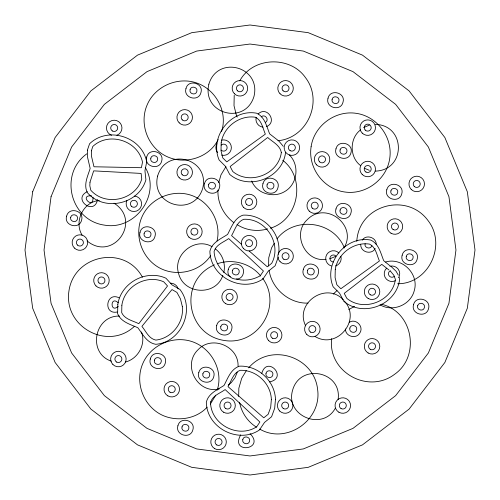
<?xml version="1.0" encoding="UTF-8"?>
<svg xmlns="http://www.w3.org/2000/svg" width="500" height="500" viewBox="0 0 500 500"><rect width="100%" height="100%" fill="white"/><g stroke="black" fill="none" stroke-linecap="round" stroke-linejoin="round"><path stroke-width="0.75" d="M217.994 190.075C217.219 202.675 223.844 215.238 233.875 222.656M234.206 95.312L234.013 105.688L236.506 115.756L237.225 117.056M238.681 396.406L238.837 388.256L241.713 378.288L246.306 370.669M268.6 265.906L268.75 257.756L271.625 247.781L274.306 243.337M331.662 338.594C327.512 371.906 368.069 394.525 394.606 374.288C420.9 356.006 412.788 311.038 381.213 304.231M356.794 241.344C358.656 205.169 406.956 191.544 428.144 220.712C447.006 244.963 428.569 283.994 397.631 283.756M278.506 254.256C282.144 233.787 263.538 213.95 242.981 215.162C234.387 218.025 231.444 227.231 227.606 234.412C220.85 238.863 211.95 242.4 209.887 251.219C210.206 276.8 241.856 293.312 263.025 278.938L268.069 271.413L275.144 265.744L278.238 257.256M97.562 199.569C94.4 216.306 71.919 199.056 87.269 191.669M223.794 272.531C225.831 263.888 222.55 254.019 215.225 248.85M256.188 117.413C254.919 121.85 258.35 126.881 263 127.081M261.744 373.506C267.013 354.625 288.712 378.156 269.406 381.925M338.094 399.506C342.25 371.175 299.894 362.831 292.538 390.431C285.119 415.988 322.537 431.488 335.363 408.169M365.112 243.7C363.787 248 370.875 249.9 371.875 245.512M221.556 131.463C227.725 113.056 217.131 91.794 199.587 84.119C180.144 75.481 155.644 85.094 147.256 104.644C138.625 124.087 148.231 148.588 167.787 156.975C185.844 164.881 209.237 157.45 218.206 139.625M218.706 182.75L220.963 174.913L225.938 166.663M217.044 240.975C221.281 223.144 210.881 203.825 194.256 196.475C174.806 187.844 150.312 197.456 141.919 217.006C133.287 236.45 142.9 260.95 162.45 269.337C179.144 276.531 200.381 271.025 210.575 255.794M217.181 390.175C223.35 371.775 212.756 350.513 195.212 342.831C175.769 334.2 151.269 343.806 142.881 363.363C134.25 382.806 143.856 407.306 163.406 415.694C177.987 421.775 196.3 418.925 207.181 407.137M285.544 152.669C282.413 178.062 249.144 191 229.675 174.394L225.494 166.35L219.088 159.944C209.1 136.387 231.444 108.544 256.606 113.2C264.85 116.938 266.594 126.356 269.644 133.85L278.919 141.081L283.238 146.3M222.819 275.4C216.025 296.413 183.562 294.656 178.538 273.288C172.7 254.569 195.238 236.606 212.1 246.7M237.269 372.206L234.931 377.844L231.219 382.688L228.194 385.006M344.012 247.913C357.788 225.15 325.656 200.5 307.238 219.7C291.694 233.837 305.225 262.688 326.037 259.306M239.756 80.9C252.55 56.825 290.075 55.444 305.5 77.644C323.556 101.163 307.475 137.994 277.956 140.744M210.387 404.05L215.744 395.163M118.238 306.288C110.031 313.95 110.031 295.119 118.238 302.787M362.194 240.2C365.994 233.981 376.594 237.356 376.244 244.606M375.206 248.481C371.694 255.25 360.4 252.225 360.744 244.606M240.706 434.869C229.675 454.425 265.775 449.675 250.056 433.638M86.8 153.837C58.712 174.044 70.194 220.375 104.469 225.131C135.325 230.65 161.394 194.6 145.25 167.413M134.531 326.25C107.881 351.331 63.244 326.844 68.956 290.906C74.15 254.525 124.787 244.625 142.4 277.131M276.981 238.894C294.544 215.95 333.606 220.888 344.344 247.869M248.669 367.856C270.275 342.163 314.438 356.525 317.644 389.744C321.856 420.175 286.375 444.762 259.7 429.087M333.256 294.131L336.994 290.531M258.194 113.938C267.144 105.312 277.938 122.287 266.3 126.65M261.194 116.944C264.725 113.244 269.906 120 265.419 122.45M360.669 129.812C349.344 138.194 349.344 157.275 360.669 165.656M214.425 264.887C178.256 280.225 185.569 334.7 224.312 340.481C258.038 346.031 282.931 305.794 262.587 278.225M348.706 309.6L354.544 306.375M363.694 127.494L369.338 125.156M329.819 258.806L335.456 256.469M125.538 362.025C138.094 358.806 146.137 344.194 141.481 331.987M349.356 322.238C355.781 318.131 364.05 326.4 359.944 332.825C356.431 339.588 345.144 336.562 345.481 328.95M267.594 228.888C257.5 231.95 245.881 230.356 237.05 224.569M270.475 228.175C298.875 219.662 306.25 178.256 282.7 160.275M217.162 263.812C232.369 258.319 250.6 263.275 260.688 275.975M99.306 200.45C83.319 201.681 73.75 221.581 82.088 235.113M375.381 171.112C406.044 170.281 406.044 125.188 375.381 124.362M385.65 261.975C402.2 257.006 419.25 274.056 414.281 290.606C410.712 304.981 392.7 312.438 380.012 304.8M117.212 312.019C102.925 314.938 106.031 291.306 119.081 297.825M119.488 316.075C94.269 315.356 87.263 353.237 111.325 361.15M219.225 388.931C197.394 394.25 181.887 364.963 198.162 349.625C211.731 334.944 238.85 346.181 238.062 366.156M308.056 303.1C289.319 303.844 271.756 288.762 269.088 270.287M170.712 283.163C174.137 283.181 177.288 285.606 178.194 288.906M236.469 279.019C244.412 281.356 253.169 279.875 260.281 275.731L263.444 271.012L228.706 238.569C223.45 242.312 216.025 244.606 214.075 251.569C214.75 262.119 221.112 271.731 230.35 276.781M364.4 168.269L369.338 170.312M91.65 195.869C78.231 194.694 94.106 210.562 92.931 197.15M315.087 336.512C336.975 349.938 361.925 319.675 344.231 300.95M388.906 269.938L381.756 264.35L344.225 293.363L346.831 298.356C363.794 312.456 392.456 301.262 395.412 279.413L393.769 275.175L390.337 271.025M256.525 427.175C247.7 421.844 241.375 412.362 239.531 402.231M391.181 266.556L396.069 271.25L398.319 275.181M343.3 299.738C325.975 281.4 294.237 303.231 305.656 325.844M114.019 203.188C142.531 221.125 112.987 262.362 87.013 240.888M390.213 265.981L383.719 260.7C380.662 253.206 378.925 243.787 370.675 240.05C345.513 235.4 323.169 263.238 333.156 286.8L339.562 293.206L343.75 301.244C363.212 317.856 396.481 304.919 399.613 279.519L399.087 277.312M241.525 244.312L231.562 235.625C234.994 229.913 236.762 221.988 243.694 219.306C265.7 217.956 282.244 243.906 271.712 263.281L267.312 266.806L249.144 250.963M289.312 154.925C299.975 165.206 297.431 184.531 284.469 191.7C273.106 198.45 256.625 193.425 251.663 181.031M284.387 149.631A7.75 7.75 0 0 1 293.656 140.087A7.75 7.75 0 0 1 297.663 152.781A7.75 7.75 0 0 1 284.587 150.275M389.969 266.262A7.75 7.75 0 0 1 398.688 277.625M395.256 280.775A7.75 7.75 0 0 1 386.494 268.269M394.45 276.225A3.5 3.5 0 0 1 389.2 275.881A3.5 3.5 0 0 1 390.225 270.719M221.612 140.144A7.75 7.75 0 0 1 231.369 147.625A7.75 7.75 0 0 1 221.612 155.113M217.688 152.613A7.75 7.75 0 0 1 216.912 143.75M221.144 145.15A3.5 3.5 0 0 1 226.094 145.15A3.5 3.5 0 0 1 226.094 150.1A3.5 3.5 0 0 1 221.144 150.1M340.925 256.462A7.75 7.75 0 0 1 335.444 265.956M331.431 265.956A7.75 7.75 0 0 1 326.725 254.594A7.75 7.75 0 0 1 338.919 252.987M333.438 261.969A3.5 3.5 0 0 1 330.206 257.131A3.5 3.5 0 0 1 335.913 255.994M111.562 135.256A7.75 7.75 0 0 1 107.994 123.344A7.75 7.75 0 0 1 120.431 123.344A7.75 7.75 0 0 1 116.862 135.256M134.562 196.062A7.75 7.75 0 0 1 141.475 205.35A7.75 7.75 0 0 1 131.45 211.137A7.75 7.75 0 0 1 126.862 200.506M311.106 146.725C307.8 167.738 323.419 188.919 344.475 191.956C365.494 195.263 386.669 179.638 389.712 158.581C393.019 137.569 377.394 116.394 356.337 113.35C335.325 110.044 314.144 125.669 311.106 146.725M117.806 304.637L117.613 313.669C121.037 322.056 130.412 324.381 137.838 327.738C142.725 334.181 146.844 342.831 155.775 344.306C181.287 342.287 195.662 309.613 179.919 289.444L172.075 284.913L165.95 278.231C146.05 269.031 120.744 282.913 117.806 304.637M121.862 305.262L121.7 312.688C124.831 319.425 132.856 320.662 138.787 323.706L167.525 285.969L163.719 281.812C146.281 274.012 124.419 286.388 121.862 305.262M182.338 306.581C184.175 322.569 171.894 338.294 155.856 340.1C148.775 338.619 146 331.356 141.912 326.362L171.981 289.556L176.9 292.394L180.444 298.85L182.338 306.581M221.188 142.762L221.012 150.725L222.763 157.875L226.781 161.894L265.356 134.119C262.7 128.238 261.9 120.506 255.444 117.238C239.481 114.838 223.55 126.844 221.188 142.762M335.262 269.613L335.087 277.575L336.838 284.725L340.85 288.744L379.425 260.975C376.769 255.094 375.969 247.362 369.513 244.094C353.55 241.688 337.625 253.7 335.262 269.613M271.375 399.444L270.675 407.375L268.15 414.288L263.756 417.812L228.006 386.631C231.438 380.919 233.2 372.994 240.131 370.319C256.262 369.675 270.775 383.363 271.375 399.444M275.475 399.269L274.681 408.269L271.581 416.75L264.513 422.419L259.469 429.95C238.3 444.319 206.65 427.812 206.325 402.225C208.388 393.406 217.294 389.869 224.05 385.419C227.881 378.237 230.831 369.038 239.419 366.169C257.919 365.262 274.8 380.756 275.475 399.269M87.381 150.169L87.475 156.938L90.156 168.388C87.837 176.137 83.287 184.569 87.369 192.65C104.05 212.05 138.912 204.381 145.906 179.769L144.938 170.756L146.719 161.869C141.975 136.725 107.944 125.938 89.581 143.756L87.381 150.169M91.406 150.806L91.475 156.188L93.975 166.775L141.4 167.712L142.506 162.188C138.138 140.569 108.787 131.306 92.788 146.475L91.406 150.806M89.987 182.2L89.819 185.794L90.806 190.231C105.375 206.781 135.438 200.206 141.744 179.075L141.131 173.425L93.669 170.863L89.987 182.2M32.669 191.769L25 250L32.669 308.231L55.144 362.5L90.9 409.1L137.5 444.856L191.769 467.331L250 475L308.231 467.331L362.5 444.856L409.1 409.1L444.856 362.5L467.331 308.231L475 250L467.331 191.769L444.856 137.5L409.1 90.9L362.5 55.144L308.231 32.669L250 25L191.769 32.669L137.5 55.144L90.9 90.9L55.144 137.5L32.669 191.769M51.056 196.694L44.037 250L51.056 303.306L71.631 352.981L104.362 395.637L147.019 428.369L196.694 448.944L250 455.962L303.306 448.944L352.981 428.369L395.637 395.637L428.369 352.981L448.944 303.306L455.962 250L448.944 196.694L428.369 147.019L395.637 104.362L352.981 71.631L303.306 51.056L250 44.037L196.694 51.056L147.019 71.631L104.362 104.362L71.631 147.019L51.056 196.694M66.606 216.169C63.669 225.688 79.369 229.894 81.581 220.181C84.519 210.662 68.819 206.456 66.606 216.169M70.713 217.269C69.388 221.569 76.475 223.469 77.475 219.081C78.8 214.781 71.712 212.881 70.713 217.269M146.706 157.069C143.763 166.588 159.462 170.794 161.675 161.081C164.613 151.562 148.919 147.356 146.706 157.069M140.025 232.3C137.081 241.819 152.781 246.025 154.994 236.306C157.938 226.794 142.238 222.581 140.025 232.3M150.806 158.169C149.481 162.469 156.569 164.369 157.569 159.981C158.9 155.681 151.806 153.787 150.806 158.169M144.131 233.4C142.8 237.694 149.887 239.594 150.887 235.206C152.219 230.912 145.125 229.013 144.131 233.4M157.606 176.075C150.475 205.9 194.031 217.569 202.763 188.175C209.9 158.344 166.344 146.675 157.606 176.075M150.325 359.019C147.381 368.537 163.081 372.744 165.294 363.031C168.238 353.512 152.537 349.306 150.325 359.019M185.981 88.544C183.038 98.062 198.738 102.269 200.95 92.556C203.894 83.038 188.194 78.831 185.981 88.544M154.431 360.119C153.1 364.419 160.194 366.319 161.194 361.931C162.519 357.631 155.431 355.731 154.431 360.119M190.087 89.644C188.756 93.944 195.85 95.844 196.85 91.456C198.175 87.156 191.088 85.256 190.087 89.644M208.856 84.206C201.719 114.031 245.275 125.706 254.013 96.306C261.15 66.481 217.587 54.806 208.856 84.206M204.462 183.694C201.525 193.212 217.225 197.419 219.438 187.706C222.375 178.188 206.675 173.981 204.462 183.694M208.569 184.794C207.244 189.094 214.331 190.994 215.331 186.606C216.663 182.306 209.569 180.406 208.569 184.794M177.906 425.788C174.963 435.306 190.662 439.513 192.875 429.794C195.819 420.281 180.119 416.069 177.906 425.788M182.013 426.887C180.681 431.181 187.775 433.081 188.775 428.694C190.1 424.4 183.012 422.5 182.013 426.887M198.781 372.675C195.837 382.194 211.537 386.406 213.75 376.688C216.694 367.169 200.994 362.962 198.781 372.675M202.887 373.775C201.556 378.075 208.65 379.975 209.65 375.588C210.975 371.294 203.888 369.394 202.887 373.775M216.681 325.5C213.738 335.019 229.438 339.225 231.65 329.506C234.594 319.994 218.894 315.781 216.681 325.5M220.781 326.6C219.456 330.894 226.544 332.794 227.544 328.406C228.875 324.113 221.781 322.212 220.781 326.6M228.269 269.562C225.325 279.081 241.025 283.288 243.238 273.575C246.181 264.056 230.481 259.85 228.269 269.562M232.375 270.663C231.044 274.962 238.131 276.863 239.131 272.475C240.463 268.175 233.369 266.275 232.375 270.663M262.962 183.694C260.025 193.212 275.725 197.419 277.938 187.706C280.875 178.188 265.175 173.981 262.962 183.694M267.069 184.794C265.744 189.094 272.831 190.994 273.831 186.606C275.163 182.306 268.069 180.406 267.069 184.794M242.8 439.444C241.475 443.744 248.562 445.644 249.562 441.256C250.894 436.956 243.8 435.056 242.8 439.444M266.025 373.269C264.694 377.569 271.788 379.469 272.787 375.081C274.113 370.781 267.025 368.881 266.025 373.269M303.288 269.562C300.35 279.081 316.05 283.288 318.263 273.575C321.2 264.056 305.5 259.85 303.288 269.562M328.031 98.181C325.087 107.7 340.788 111.906 343 102.194C345.944 92.675 330.244 88.469 328.031 98.181M307.394 270.663C306.069 274.962 313.156 276.863 314.156 272.475C315.481 268.175 308.394 266.275 307.394 270.663M332.131 99.281C330.806 103.581 337.894 105.481 338.894 101.094C340.225 96.794 333.131 94.9 332.131 99.281M335.988 148.819C333.044 158.338 348.744 162.544 350.956 152.831C353.9 143.312 338.2 139.106 335.988 148.819M340.094 149.919C338.762 154.219 345.856 156.119 346.856 151.731C348.181 147.431 341.094 145.531 340.094 149.919M335.988 208.944C333.044 218.463 348.744 222.669 350.956 212.956C353.9 203.438 338.2 199.231 335.988 208.944M340.094 210.044C338.762 214.344 345.856 216.244 346.856 211.856C348.181 207.556 341.094 205.656 340.094 210.044M349.85 328.044C348.525 332.344 355.613 334.244 356.613 329.856C357.944 325.556 350.85 323.656 349.85 328.044M386.788 189.8C383.844 199.319 399.544 203.525 401.756 193.812C404.7 184.294 389 180.087 386.788 189.8M390.894 190.9C389.562 195.2 396.656 197.1 397.656 192.712C398.981 188.412 391.894 186.513 390.894 190.9M402.175 255.194C399.237 264.713 414.938 268.919 417.15 259.206C420.087 249.688 404.387 245.481 402.175 255.194M406.281 256.294C404.956 260.594 412.044 262.494 413.044 258.106C414.369 253.812 407.281 251.912 406.281 256.294M413.556 304.675C410.619 314.194 426.319 318.4 428.531 308.688C431.469 299.169 415.769 294.962 413.556 304.675M417.663 305.775C416.337 310.075 423.425 311.975 424.425 307.587C425.756 303.288 418.663 301.388 417.663 305.775M281.337 152.562C278.387 174.412 249.719 185.6 232.756 171.506L230.156 166.506L267.688 137.494C272.625 141.969 280.056 145.238 281.337 152.562M210.837 401.675L210.519 402.581C211.05 424.625 238.312 438.888 256.725 426.744L259.881 422.025L225.144 389.575C220.169 393.269 213.144 395.231 210.837 401.675M167.881 395.9A7.75 7.75 0 0 0 179.506 389.194A7.75 7.75 0 0 0 167.881 382.481A7.75 7.75 0 0 0 167.881 395.9M170.006 392.225A3.5 3.5 0 0 0 175.256 389.194A3.5 3.5 0 0 0 170.006 386.163A3.5 3.5 0 0 0 170.006 392.225M338.925 412.25A7.75 7.75 0 0 0 350.55 405.538A7.75 7.75 0 0 0 338.925 398.825A7.75 7.75 0 0 0 338.925 412.25M341.05 408.569A3.5 3.5 0 0 0 346.3 405.538A3.5 3.5 0 0 0 341.05 402.506A3.5 3.5 0 0 0 341.05 408.569M280.094 261.688A7.75 7.75 0 0 0 293.062 258.212A7.75 7.75 0 0 0 283.569 248.719A7.75 7.75 0 0 0 280.094 261.688M283.825 259.237A3.5 3.5 0 0 0 289.075 256.206A3.5 3.5 0 0 0 283.825 253.175A3.5 3.5 0 0 0 283.825 259.237M225.719 303.681A7.75 7.75 0 0 0 237.344 296.969A7.75 7.75 0 0 0 225.719 290.256A7.75 7.75 0 0 0 225.719 303.681M227.844 300A3.5 3.5 0 0 0 233.094 296.969A3.5 3.5 0 0 0 227.844 293.938A3.5 3.5 0 0 0 227.844 300M74.419 248.05A7.75 7.75 0 0 0 87.387 244.575A7.75 7.75 0 0 0 77.894 235.081A7.75 7.75 0 0 0 74.419 248.05M77.425 245.044A3.5 3.5 0 0 0 83.281 243.475A3.5 3.5 0 0 0 78.994 239.188A3.5 3.5 0 0 0 77.425 245.044M280.069 93.787A7.75 7.75 0 0 0 293.031 90.312A7.75 7.75 0 0 0 283.538 80.825A7.75 7.75 0 0 0 280.069 93.787M283.069 90.781A3.5 3.5 0 0 0 288.925 89.213A3.5 3.5 0 0 0 284.637 84.931A3.5 3.5 0 0 0 283.069 90.781M290.119 150.656A3.5 3.5 0 0 0 295.369 147.625A3.5 3.5 0 0 0 290.119 144.594A3.5 3.5 0 0 0 290.119 150.656M309.244 211.119A7.75 7.75 0 0 0 322.206 207.644A7.75 7.75 0 0 0 312.712 198.156A7.75 7.75 0 0 0 309.244 211.119M312.244 208.113A3.5 3.5 0 0 0 318.1 206.544A3.5 3.5 0 0 0 313.812 202.262A3.5 3.5 0 0 0 312.244 208.113M411.238 189.431A7.75 7.75 0 0 0 424.206 185.956A7.75 7.75 0 0 0 414.712 176.462A7.75 7.75 0 0 0 411.238 189.431M414.244 186.425A3.5 3.5 0 0 0 420.1 184.856A3.5 3.5 0 0 0 415.812 180.569A3.5 3.5 0 0 0 414.244 186.425M112.906 364.513A7.75 7.75 0 0 0 125.875 361.037A7.75 7.75 0 0 0 116.381 351.55A7.75 7.75 0 0 0 112.906 364.513M116.638 362.069A3.5 3.5 0 0 0 121.888 359.038A3.5 3.5 0 0 0 116.638 356.006A3.5 3.5 0 0 0 116.638 362.069M243.6 248.675A7.75 7.75 0 0 0 256.562 245.2A7.75 7.75 0 0 0 247.069 235.706A7.75 7.75 0 0 0 243.6 248.675M246.6 245.669A3.5 3.5 0 0 0 252.456 244.1A3.5 3.5 0 0 0 248.169 239.812A3.5 3.5 0 0 0 246.6 245.669M368.169 298.475A7.75 7.75 0 0 0 379.794 291.762A7.75 7.75 0 0 0 368.169 285.056A7.75 7.75 0 0 0 368.169 298.475M370.294 294.794A3.5 3.5 0 0 0 375.544 291.762A3.5 3.5 0 0 0 370.294 288.731A3.5 3.5 0 0 0 370.294 294.794M223.675 412.25A7.75 7.75 0 0 0 235.3 405.538A7.75 7.75 0 0 0 223.675 398.825A7.75 7.75 0 0 0 223.675 412.25M225.8 408.569A3.5 3.5 0 0 0 231.05 405.538A3.5 3.5 0 0 0 225.8 402.506A3.5 3.5 0 0 0 225.8 408.569M243.6 207.425A7.75 7.75 0 0 0 256.562 203.95A7.75 7.75 0 0 0 247.069 194.456A7.75 7.75 0 0 0 243.6 207.425M246.6 204.419A3.5 3.5 0 0 0 252.456 202.85A3.5 3.5 0 0 0 248.169 198.562A3.5 3.5 0 0 0 246.6 204.419M268.706 340.669A7.75 7.75 0 0 0 281.669 337.194A7.75 7.75 0 0 0 272.181 327.7A7.75 7.75 0 0 0 268.706 340.669M272.431 338.219A3.5 3.5 0 0 0 277.681 335.188A3.5 3.5 0 0 0 272.431 332.156A3.5 3.5 0 0 0 272.431 338.219M234.444 93.787A7.75 7.75 0 0 0 247.406 90.312A7.75 7.75 0 0 0 237.913 80.825A7.75 7.75 0 0 0 234.444 93.787M237.444 90.781A3.5 3.5 0 0 0 243.3 89.213A3.5 3.5 0 0 0 239.013 84.931A3.5 3.5 0 0 0 237.444 90.781M306.869 334.562A7.75 7.75 0 0 0 319.837 331.094A7.75 7.75 0 0 0 310.344 321.6A7.75 7.75 0 0 0 306.869 334.562M310.6 332.119A3.5 3.5 0 0 0 315.85 329.087A3.5 3.5 0 0 0 310.6 326.056A3.5 3.5 0 0 0 310.6 332.119M179.206 177.763A7.75 7.75 0 0 0 192.175 174.294A7.75 7.75 0 0 0 182.681 164.8A7.75 7.75 0 0 0 179.206 177.763M182.213 174.762A3.5 3.5 0 0 0 188.069 173.194A3.5 3.5 0 0 0 183.781 168.906A3.5 3.5 0 0 0 182.213 174.762M179.206 122.85A7.75 7.75 0 0 0 192.175 119.375A7.75 7.75 0 0 0 182.681 109.881A7.75 7.75 0 0 0 179.206 122.85M182.213 119.844A3.5 3.5 0 0 0 188.069 118.275A3.5 3.5 0 0 0 183.781 113.987A3.5 3.5 0 0 0 182.213 119.844M391.037 233.238A7.75 7.75 0 0 0 402.663 226.525A7.75 7.75 0 0 0 391.037 219.812A7.75 7.75 0 0 0 391.037 233.238M393.162 229.556A3.5 3.5 0 0 0 398.413 226.525A3.5 3.5 0 0 0 393.162 223.494A3.5 3.5 0 0 0 393.162 229.556M316.562 164.844A7.75 7.75 0 0 0 329.531 161.369A7.75 7.75 0 0 0 320.037 151.881A7.75 7.75 0 0 0 316.562 164.844M319.569 161.838A3.5 3.5 0 0 0 325.425 160.269A3.5 3.5 0 0 0 321.138 155.981A3.5 3.5 0 0 0 319.569 161.838M362.231 133.112A7.75 7.75 0 0 0 375.194 129.637A7.75 7.75 0 0 0 365.706 120.144A7.75 7.75 0 0 0 362.231 133.112M365.238 130.106A3.5 3.5 0 0 0 371.094 128.537A3.5 3.5 0 0 0 366.806 124.25A3.5 3.5 0 0 0 365.238 130.106M368.169 353.006A7.75 7.75 0 0 0 379.794 346.294A7.75 7.75 0 0 0 368.169 339.581A7.75 7.75 0 0 0 368.169 353.006M370.294 349.325A3.5 3.5 0 0 0 375.544 346.294A3.5 3.5 0 0 0 370.294 343.263A3.5 3.5 0 0 0 370.294 349.325M362.231 174.488A7.75 7.75 0 0 0 375.194 171.012A7.75 7.75 0 0 0 365.706 161.519A7.75 7.75 0 0 0 362.231 174.488M365.962 172.037A3.5 3.5 0 0 0 371.213 169.006A3.5 3.5 0 0 0 365.962 165.975A3.5 3.5 0 0 0 365.962 172.037M214.688 448.65A7.75 7.75 0 0 0 226.312 441.938A7.75 7.75 0 0 0 214.688 435.225A7.75 7.75 0 0 0 214.688 448.65M216.812 444.969A3.5 3.5 0 0 0 222.062 441.938A3.5 3.5 0 0 0 216.812 438.906A3.5 3.5 0 0 0 216.812 444.969M279.694 411.019A7.75 7.75 0 0 0 292.656 407.544A7.75 7.75 0 0 0 283.169 398.05A7.75 7.75 0 0 0 279.694 411.019M283.425 408.569A3.5 3.5 0 0 0 288.675 405.538A3.5 3.5 0 0 0 283.425 402.506A3.5 3.5 0 0 0 283.425 408.569M188.925 237.131A7.75 7.75 0 0 0 201.887 233.656A7.75 7.75 0 0 0 192.394 224.169A7.75 7.75 0 0 0 188.925 237.131M191.925 234.125A3.5 3.5 0 0 0 197.781 232.556A3.5 3.5 0 0 0 193.494 228.269A3.5 3.5 0 0 0 191.925 234.125M112.463 131A3.5 3.5 0 0 0 117.713 127.969A3.5 3.5 0 0 0 112.463 124.938A3.5 3.5 0 0 0 112.463 131M131.412 206.256A3.5 3.5 0 0 0 137.269 204.688A3.5 3.5 0 0 0 132.981 200.4A3.5 3.5 0 0 0 131.412 206.256M95.981 285.919A7.75 7.75 0 0 0 108.944 282.444A7.75 7.75 0 0 0 99.456 272.956A7.75 7.75 0 0 0 95.981 285.919M98.987 282.913A3.5 3.5 0 0 0 104.844 281.344A3.5 3.5 0 0 0 100.556 277.062A3.5 3.5 0 0 0 98.987 282.913"/></g></svg>
